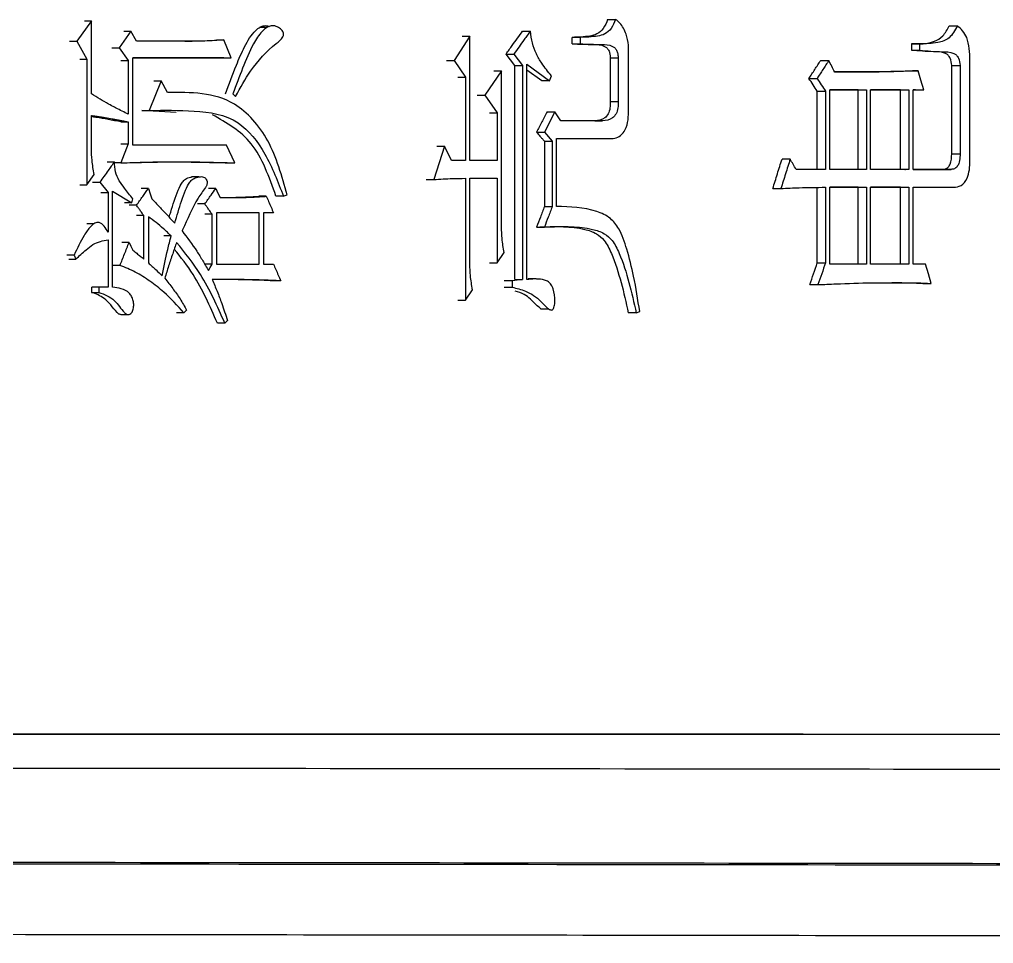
# Model space of a CAD drawing. Header units: millimetres. Extents: x 2251 to 4395, y 932 to 2449.
# Drawn here: x 3148.6 to 3156.83, y 1148.43 to 1156.24 of the extents above; entities that cross this region are included whole.
import ezdxf

# ---------------------------------------------------------------- set-up
doc = ezdxf.new("R2010")
doc.units = ezdxf.units.MM

msp = doc.modelspace()

# ---------------------------------------------------------------- linework, layer by layer
at = {"color": 7, "linetype": 'Continuous', "lineweight": 25}
for p, q in [((3149.2124, 1156.2263), (3149.0882, 1156.0532)), ((3149.1518, 1156.2263), (3149.2124, 1156.2263)), ((3149.2124, 1155.6097), (3149.2124, 1156.2263)), ((3150.6941, 1156.1696), (3150.631, 1156.1696)), ((3153.5699, 1156.2371), (3153.6367, 1156.2371)), ((3156.4541, 1156.1831), (3156.5246, 1156.1831)), ((3149.5454, 1156.1398), (3149.4449, 1155.9991)), ((3149.4844, 1156.1398), (3149.5454, 1156.1398)), ((3149.5918, 1156.0532), (3149.5454, 1156.1398)), ((3152.4074, 1156.0965), (3152.2736, 1155.891)), ((3152.3423, 1156.0965), (3152.4074, 1156.0965)), ((3152.4074, 1155.0472), (3152.4074, 1156.0965)), ((3152.8523, 1156.1398), (3152.9181, 1156.1398)), ((3153.337, 1156.0857), (3153.2707, 1156.0857)), ((3153.2707, 1156.0316), (3153.2707, 1156.0857)), ((3153.337, 1156.0857), (3153.337, 1156.0316)), ((3149.0277, 1156.0532), (3149.0882, 1156.0532)), ((3149.0882, 1156.0532), (3149.1736, 1155.9018)), ((3149.384, 1155.9991), (3149.4449, 1155.9991)), ((3149.4449, 1155.9991), (3149.5222, 1155.891)), ((3150.0614, 1156.0532), (3149.5918, 1156.0532)), ((3149.9996, 1156.0532), (3150.0614, 1156.0532)), ((3150.2674, 1156.064), (3150.3296, 1156.064)), ((3150.3907, 1155.9126), (3150.3296, 1156.064)), ((3153.2707, 1156.0316), (3153.337, 1156.0316)), ((3153.746, 1155.4799), (3153.746, 1156.0208)), ((3156.2042, 1156.0316), (3156.1341, 1156.0316)), ((3156.1341, 1156.0316), (3156.1341, 1155.9775)), ((3156.2042, 1156.0316), (3156.2042, 1155.9775)), ((3149.5609, 1155.9126), (3150.3907, 1155.9126)), ((3149.5609, 1155.177), (3149.5609, 1155.9126)), ((3150.3282, 1155.9126), (3149.5609, 1155.9126)), ((3150.3285, 1155.9126), (3150.3907, 1155.9126)), ((3152.7122, 1155.9451), (3152.7779, 1155.9451)), ((3152.786, 1155.8477), (3152.7122, 1155.9451)), ((3152.7779, 1155.9451), (3152.8517, 1155.8477)), ((3153.5918, 1155.9126), (3153.6586, 1155.9126)), ((3153.5918, 1155.9126), (3153.5918, 1155.5448)), ((3153.6586, 1155.9126), (3153.6586, 1155.5448)), ((3156.1341, 1155.9775), (3156.2042, 1155.9775)), ((3149.1131, 1155.9018), (3149.1736, 1155.9018)), ((3149.1736, 1155.9018), (3149.1736, 1154.8417)), ((3149.4612, 1155.891), (3149.5222, 1155.891)), ((3149.5222, 1155.891), (3149.5222, 1155.4366)), ((3152.2087, 1155.891), (3152.2736, 1155.891)), ((3152.2736, 1155.891), (3152.3703, 1155.7504)), ((3152.786, 1155.8477), (3152.8517, 1155.8477)), ((3152.786, 1154.0412), (3152.786, 1155.8477)), ((3152.8517, 1155.8477), (3152.8517, 1154.0412)), ((3152.8886, 1155.8585), (3153.0801, 1155.7179)), ((3152.8886, 1154.0412), (3152.8886, 1155.8585)), ((3155.3685, 1155.891), (3155.4376, 1155.891)), ((3156.4749, 1155.848), (3156.5454, 1155.848)), ((3156.4749, 1155.1013), (3156.4749, 1155.848)), ((3156.5454, 1155.848), (3156.5454, 1155.1013)), ((3156.6287, 1155.0473), (3156.6287, 1155.891)), ((3152.3052, 1155.7504), (3152.3703, 1155.7504)), ((3152.3703, 1155.7504), (3152.3703, 1155.0472)), ((3152.6743, 1155.8044), (3152.5336, 1155.5989)), ((3152.6089, 1155.8044), (3152.6743, 1155.8044)), ((3152.6743, 1154.4847), (3152.6743, 1155.8044)), ((3153.0141, 1155.7179), (3152.8886, 1155.8102)), ((3153.0801, 1155.7179), (3153.0948, 1155.7612)), ((3156.1202, 1155.8045), (3156.1902, 1155.8045)), ((3149.8, 1155.7179), (3149.6998, 1155.4691)), ((3149.7386, 1155.7179), (3149.8, 1155.7179)), ((3149.8539, 1155.6205), (3149.8, 1155.7179)), ((3153.0801, 1155.7179), (3153.0141, 1155.7179)), ((3155.2694, 1155.7396), (3155.3384, 1155.7396)), ((3152.4683, 1155.5989), (3152.5336, 1155.5989)), ((3152.5336, 1155.5989), (3152.6373, 1155.4475)), ((3155.3402, 1155.6314), (3155.4093, 1155.6314)), ((3155.3402, 1154.9715), (3155.3402, 1155.6314)), ((3155.4093, 1155.6314), (3155.4093, 1154.9715)), ((3155.4447, 1154.9715), (3155.4447, 1155.6422)), ((3155.4447, 1155.6422), (3155.7553, 1155.6422)), ((3155.6858, 1155.6422), (3155.4447, 1155.6422)), ((3155.6858, 1155.6422), (3155.7553, 1155.6422)), ((3155.6858, 1154.9715), (3155.6858, 1155.6422)), ((3155.7553, 1155.6422), (3155.7553, 1154.9715)), ((3155.7905, 1154.9715), (3155.7905, 1155.6422)), ((3155.7905, 1155.6422), (3156.1133, 1155.6422)), ((3156.0433, 1155.6422), (3155.7905, 1155.6422)), ((3156.0433, 1155.6422), (3156.1133, 1155.6422)), ((3156.0433, 1154.9715), (3156.0433, 1155.6422)), ((3156.1133, 1155.6422), (3156.1133, 1154.9715)), ((3156.1483, 1155.6422), (3156.2391, 1155.6422)), ((3156.1483, 1154.9715), (3156.1483, 1155.6422)), ((3156.169, 1155.6422), (3156.1483, 1155.6422)), ((3156.169, 1155.6422), (3156.2391, 1155.6422)), ((3153.5918, 1155.5448), (3153.6586, 1155.5448)), ((3149.2124, 1155.1445), (3149.2124, 1155.4258)), ((3149.9274, 1155.4511), (3149.6382, 1155.4691)), ((3149.6385, 1155.4691), (3149.6998, 1155.4691)), ((3152.5719, 1155.4475), (3152.6373, 1155.4475)), ((3152.6373, 1155.4475), (3152.6373, 1155.0472)), ((3153.1242, 1155.4583), (3153.036, 1155.2852)), ((3153.0581, 1155.4583), (3153.1242, 1155.4583)), ((3153.1756, 1155.3826), (3153.1242, 1155.4583)), ((3149.4612, 1155.3717), (3149.5222, 1155.3717)), ((3149.5222, 1155.3717), (3149.5222, 1155.1878)), ((3153.5272, 1155.3826), (3153.1756, 1155.3826)), ((3153.4606, 1155.3826), (3153.5272, 1155.3826)), ((3152.97, 1155.2852), (3153.036, 1155.2852)), ((3153.036, 1155.2852), (3153.1022, 1155.2095)), ((3149.5222, 1155.1878), (3149.4604, 1155.0256)), ((3149.4612, 1155.1878), (3149.5222, 1155.1878)), ((3150.3525, 1155.177), (3149.5609, 1155.177)), ((3150.4213, 1155.0256), (3150.3525, 1155.177)), ((3153.0361, 1155.2095), (3153.1022, 1155.2095)), ((3153.0361, 1155.2095), (3153.0361, 1154.6578)), ((3153.1022, 1155.2095), (3153.1022, 1154.6578)), ((3153.1389, 1155.2311), (3153.5783, 1155.2311)), ((3153.1389, 1154.6578), (3153.1389, 1155.2311)), ((3153.1389, 1155.2311), (3153.5117, 1155.2311)), ((3153.5117, 1155.2311), (3153.5783, 1155.2311)), ((3152.1916, 1155.1662), (3152.1021, 1154.885)), ((3152.1269, 1155.1662), (3152.1916, 1155.1662)), ((3152.2512, 1155.0472), (3152.1916, 1155.1662)), ((3156.4749, 1155.1013), (3156.5454, 1155.1013)), ((3149.3454, 1155.0364), (3149.4062, 1155.0364)), ((3149.4604, 1155.0256), (3149.3994, 1155.0256)), ((3150.3587, 1155.0256), (3150.2899, 1155.028)), ((3150.359, 1155.0256), (3150.4213, 1155.0256)), ((3152.3703, 1155.0472), (3152.2512, 1155.0472)), ((3152.6373, 1155.0472), (3152.4074, 1155.0472)), ((3155.111, 1155.0581), (3155.0424, 1155.0581)), ((3149.1736, 1154.8417), (3149.2357, 1154.9282)), ((3155.4093, 1154.9715), (3155.1608, 1154.9715)), ((3155.7553, 1154.9715), (3155.4447, 1154.9715)), ((3156.1133, 1154.9715), (3155.7905, 1154.9715)), ((3156.0783, 1154.9715), (3156.0834, 1154.9715)), ((3156.469, 1154.9715), (3156.1483, 1154.9715)), ((3156.1483, 1154.9715), (3156.3986, 1154.9715)), ((3156.3986, 1154.9715), (3156.469, 1154.9715)), ((3149.1131, 1154.8417), (3149.1736, 1154.8417)), ((3149.2216, 1154.8633), (3149.2823, 1154.8633)), ((3149.2823, 1154.8633), (3149.352, 1154.7768)), ((3150.1179, 1154.9075), (3150.0557, 1154.9075)), ((3152.0375, 1154.885), (3152.1021, 1154.885)), ((3152.3703, 1154.8958), (3152.3703, 1153.8681)), ((3152.4074, 1154.8958), (3152.6373, 1154.8958)), ((3152.4074, 1154.171), (3152.4074, 1154.8958)), ((3152.5719, 1154.8958), (3152.6373, 1154.8958)), ((3152.6373, 1154.8958), (3152.6373, 1154.1818)), ((3149.2912, 1154.7768), (3149.352, 1154.7768)), ((3149.352, 1154.7768), (3149.352, 1154.4414)), ((3149.3907, 1154.7876), (3149.5531, 1154.6902)), ((3149.6921, 1154.8092), (3149.6308, 1154.8092)), ((3150.2607, 1154.8092), (3150.1987, 1154.8092)), ((3154.9641, 1154.8093), (3155.0326, 1154.8093)), ((3155.3402, 1154.1819), (3155.3402, 1154.8201)), ((3155.4093, 1154.8201), (3155.4093, 1154.1819)), ((3155.4447, 1154.171), (3155.4447, 1154.8201)), ((3155.4447, 1154.8201), (3155.7553, 1154.8201)), ((3155.6858, 1154.8201), (3155.4447, 1154.8201)), ((3155.6858, 1154.8201), (3155.7553, 1154.8201)), ((3155.6858, 1154.171), (3155.6858, 1154.8201)), ((3155.7553, 1154.8201), (3155.7553, 1154.171)), ((3155.7905, 1154.171), (3155.7905, 1154.8201)), ((3155.7905, 1154.8201), (3156.1133, 1154.8201)), ((3156.0433, 1154.8201), (3155.7905, 1154.8201)), ((3156.0433, 1154.8201), (3156.1133, 1154.8201)), ((3156.0433, 1154.1711), (3156.0433, 1154.8201)), ((3156.1133, 1154.8201), (3156.1133, 1154.1711)), ((3156.1483, 1154.8201), (3156.4898, 1154.8201)), ((3156.1483, 1154.1711), (3156.1483, 1154.8201)), ((3149.5531, 1154.6902), (3149.4921, 1154.6902)), ((3149.5531, 1154.6902), (3149.5609, 1154.7227)), ((3150.1688, 1154.6794), (3150.1069, 1154.6794)), ((3150.6882, 1154.7443), (3150.6255, 1154.7443)), ((3149.5918, 1154.6686), (3149.5306, 1154.6686)), ((3150.6273, 1154.6037), (3150.2684, 1154.6037)), ((3150.2684, 1154.6037), (3150.2684, 1154.171)), ((3150.5644, 1154.6037), (3150.2684, 1154.6037)), ((3150.6273, 1154.6037), (3150.5647, 1154.6037)), ((3150.6273, 1154.171), (3150.6273, 1154.6037)), ((3150.749, 1154.6037), (3150.6653, 1154.6037)), ((3150.6653, 1154.6037), (3150.6653, 1154.171)), ((3150.749, 1154.6037), (3150.6863, 1154.6037)), ((3153.0361, 1154.6578), (3153.1022, 1154.6578)), ((3153.1732, 1154.6584), (3153.1389, 1154.6584)), ((3149.2335, 1154.5127), (3149.1725, 1154.5127)), ((3149.6535, 1154.5821), (3149.5923, 1154.5821)), ((3149.6535, 1154.2143), (3149.6535, 1154.5821)), ((3149.6921, 1154.5712), (3149.6921, 1154.1818)), ((3150.2301, 1154.5929), (3150.1681, 1154.5929)), ((3150.2301, 1154.171), (3150.2301, 1154.5929)), ((3152.97, 1154.4847), (3153.0359, 1154.4847)), ((3149.352, 1154.3765), (3149.352, 1153.9763)), ((3149.53, 1154.3549), (3149.4689, 1154.3549)), ((3149.8847, 1154.409), (3149.8231, 1154.409)), ((3152.6373, 1154.1818), (3152.6965, 1154.2684)), ((3149.0649, 1154.2467), (3149.0045, 1154.2467)), ((3149.02, 1154.2143), (3149.0804, 1154.2143)), ((3149.0649, 1154.2467), (3149.0804, 1154.2143)), ((3150.2301, 1154.171), (3150.1681, 1154.171)), ((3150.2684, 1154.171), (3150.6273, 1154.171)), ((3150.6653, 1154.171), (3150.749, 1154.171)), ((3155.3402, 1154.1819), (3155.4093, 1154.1819)), ((3155.7553, 1154.171), (3155.4447, 1154.171)), ((3156.1133, 1154.1711), (3155.7905, 1154.171)), ((3156.2531, 1154.1711), (3156.1483, 1154.1711)), ((3150.8099, 1154.0304), (3150.7471, 1154.0304)), ((3152.7631, 1154.0304), (3152.6975, 1154.0304)), ((3152.8517, 1154.0412), (3152.7631, 1154.0304)), ((3152.7631, 1154.0304), (3152.7631, 1153.9763)), ((3152.786, 1154.0412), (3152.8517, 1154.0412)), ((3152.9665, 1154.0458), (3152.9003, 1154.0458)), ((3149.2134, 1153.9763), (3149.2134, 1153.933)), ((3149.2745, 1153.9763), (3149.2138, 1153.9763)), ((3149.2745, 1153.9763), (3149.2745, 1153.933)), ((3149.352, 1153.9763), (3149.2745, 1153.9763)), ((3152.3703, 1153.8681), (3152.4297, 1153.9547)), ((3152.6975, 1153.9763), (3152.7631, 1153.9763)), ((3155.2765, 1153.998), (3155.3455, 1153.998)), ((3156.2317, 1154.0088), (3156.3019, 1154.0088)), ((3149.2134, 1153.933), (3149.2745, 1153.933)), ((3149.9923, 1153.7599), (3150.0153, 1153.7816)), ((3153.0027, 1153.7945), (3153.0692, 1153.7945)), ((3153.8114, 1153.76), (3153.8405, 1153.7708)), ((3149.4591, 1153.7453), (3149.5205, 1153.7453)), ((3150.3372, 1153.6734), (3150.3602, 1153.695)), ((3150.3372, 1153.6734), (3150.2747, 1153.6734))]:
    msp.add_line(p, q, dxfattribs=at)
at = {"color": 7, "linetype": 'Continuous', "lineweight": 25, "flags": 128}
for points in [[(3156.2391, 1155.6422), (3156.2147, 1155.7233), (3156.1902, 1155.8045)], [(3150.4061, 1155.6097), (3150.4175, 1155.5989), (3150.429, 1155.588)], [(3149.3907, 1153.9763), (3149.3907, 1154.3819), (3149.3907, 1154.7876)], [(3149.6921, 1154.8092), (3149.7075, 1154.766), (3149.7229, 1154.7227)], [(3150.2607, 1154.8092), (3150.2798, 1154.7714), (3150.299, 1154.7335)], [(3150.8327, 1154.7443), (3150.807, 1154.7443), (3150.7883, 1154.7443), (3150.7698, 1154.7443)], [(3149.53, 1154.3549), (3149.5454, 1154.3224), (3149.5609, 1154.29)], [(3149.4526, 1154.1602), (3149.4372, 1154.1602), (3149.4217, 1154.1602), (3149.3917, 1154.1602)], [(3150.1994, 1154.1169), (3150.2148, 1154.144), (3150.2301, 1154.171)], [(3152.5719, 1154.1818), (3152.5883, 1154.1818), (3152.6046, 1154.1818), (3152.6373, 1154.1818)], [(3156.3019, 1154.0088), (3156.2775, 1154.0899), (3156.2531, 1154.1711)], [(3152.3052, 1153.8681), (3152.3214, 1153.8681), (3152.3377, 1153.8681), (3152.3703, 1153.8681)], [(3149.9923, 1153.7599), (3149.9697, 1153.7599), (3149.95, 1153.7599), (3149.9306, 1153.7599)], [(3153.8114, 1153.76), (3153.7838, 1153.76), (3153.7642, 1153.76), (3153.7445, 1153.76)]]:
    msp.add_lwpolyline(points, dxfattribs=at)
at = {"color": 7, "linetype": 'Continuous', "lineweight": 25}
for points, knots in [([(3150.3436, 1155.6097), (3150.3735, 1155.6903), (3150.4237, 1155.8253), (3150.5022, 1156.0093), (3150.5699, 1156.1228), (3150.6336, 1156.1744), (3150.6713, 1156.1863), (3150.6981, 1156.1853), (3150.7102, 1156.1777), (3150.7115, 1156.1768)], [0, 0, 0, 0, 0.340614, 0.570086, 0.802719, 0.875052, 0.933763, 0.992662, 1, 1, 1, 1]), ([(3150.429, 1155.588), (3150.4694, 1155.6613), (3150.5644, 1155.8338), (3150.7078, 1155.9892), (3150.8164, 1156.0683), (3150.8324, 1156.101), (3150.8345, 1156.1125), (3150.8332, 1156.1239), (3150.827, 1156.1381), (3150.8103, 1156.1582), (3150.7807, 1156.1775), (3150.741, 1156.1884), (3150.695, 1156.1747), (3150.6371, 1156.1252), (3150.5614, 1156.008), (3150.4866, 1155.8253), (3150.433, 1155.6817), (3150.4061, 1155.6097)], [0, 0, 0, 0, 0.163724, 0.385241, 0.440262, 0.448909, 0.455116, 0.461357, 0.469621, 0.484499, 0.514444, 0.547094, 0.577932, 0.622921, 0.7083, 0.85364, 1, 1, 1, 1]), ([(3153.5699, 1156.2371), (3153.5593, 1156.2105), (3153.5384, 1156.1583), (3153.4814, 1156.1097), (3153.3903, 1156.09), (3153.32, 1156.0875), (3153.2707, 1156.0857)], [0, 0, 0, 0, 0.195785, 0.383105, 0.567257, 1, 1, 1, 1]), ([(3153.6367, 1156.2371), (3153.626, 1156.2105), (3153.6051, 1156.1582), (3153.548, 1156.1097), (3153.4568, 1156.09), (3153.3864, 1156.0875), (3153.337, 1156.0857)], [0, 0, 0, 0, 0.195659, 0.382955, 0.567145, 1, 1, 1, 1]), ([(3153.746, 1156.0208), (3153.7406, 1156.0518), (3153.7317, 1156.1026), (3153.705, 1156.1651), (3153.6749, 1156.2093), (3153.6493, 1156.2279), (3153.6367, 1156.2371)], [0, 0, 0, 0, 0.349141, 0.571236, 0.788179, 1, 1, 1, 1]), ([(3156.1341, 1156.0316), (3156.2001, 1156.0295), (3156.2924, 1156.0265), (3156.4047, 1156.0932), (3156.4374, 1156.1527), (3156.4541, 1156.1831)], [0, 0, 0, 0, 0.552607, 0.772172, 1, 1, 1, 1]), ([(3156.5246, 1156.1831), (3156.5025, 1156.145), (3156.4593, 1156.0701), (3156.3388, 1156.0331), (3156.2552, 1156.0322), (3156.2042, 1156.0316)], [0, 0, 0, 0, 0.287877, 0.565058, 1, 1, 1, 1]), ([(3156.6287, 1155.891), (3156.6263, 1155.9591), (3156.6231, 1156.0532), (3156.5692, 1156.1443), (3156.5393, 1156.1703), (3156.5246, 1156.1831)], [0, 0, 0, 0, 0.57016, 0.787713, 1, 1, 1, 1]), ([(3152.7122, 1155.9451), (3152.7298, 1155.9694), (3152.7619, 1156.0141), (3152.8086, 1156.079), (3152.8377, 1156.1195), (3152.8523, 1156.1398)], [0, 0, 0, 0, 0.375264, 0.687632, 1, 1, 1, 1]), ([(3152.9181, 1156.1398), (3152.9006, 1156.1154), (3152.8685, 1156.0708), (3152.8217, 1156.0059), (3152.7925, 1155.9653), (3152.7779, 1155.9451)], [0, 0, 0, 0, 0.375031, 0.687515, 1, 1, 1, 1]), ([(3153.0948, 1155.7612), (3153.0667, 1155.7957), (3153.0202, 1155.8528), (3152.9664, 1155.9469), (3152.9299, 1156.0378), (3152.9221, 1156.1056), (3152.9181, 1156.1398)], [0, 0, 0, 0, 0.333231, 0.552095, 0.774458, 1, 1, 1, 1]), ([(3150.3296, 1156.064), (3150.303, 1156.0622), (3150.25, 1156.0585), (3150.1606, 1156.0545), (3150.0977, 1156.0537), (3150.0614, 1156.0532)], [0, 0, 0, 0, 0.29749, 0.594994, 1, 1, 1, 1]), ([(3153.2707, 1156.0316), (3153.3305, 1156.0294), (3153.4213, 1156.026), (3153.5238, 1156.0258), (3153.5664, 1155.996), (3153.5825, 1155.9719), (3153.5907, 1155.9424), (3153.5914, 1155.9226), (3153.5918, 1155.9126)], [0, 0, 0, 0, 0.491899, 0.747199, 0.81233, 0.879619, 0.939283, 1, 1, 1, 1]), ([(3153.337, 1156.0316), (3153.3969, 1156.0294), (3153.4879, 1156.026), (3153.5904, 1156.0258), (3153.6332, 1155.996), (3153.6493, 1155.9719), (3153.6574, 1155.9424), (3153.6582, 1155.9226), (3153.6586, 1155.9126)], [0, 0, 0, 0, 0.492006, 0.747357, 0.812482, 0.879737, 0.939347, 1, 1, 1, 1]), ([(3156.4749, 1155.848), (3156.4721, 1155.8697), (3156.4678, 1155.9035), (3156.4445, 1155.9371), (3156.3986, 1155.9657), (3156.2921, 1155.9627), (3156.1968, 1155.9716), (3156.1341, 1155.9775)], [0, 0, 0, 0, 0.119281, 0.186046, 0.251055, 0.506993, 1, 1, 1, 1]), ([(3156.2042, 1155.9775), (3156.267, 1155.9716), (3156.3623, 1155.9627), (3156.469, 1155.9657), (3156.5149, 1155.9371), (3156.5383, 1155.9035), (3156.5426, 1155.8697), (3156.5454, 1155.848)], [0, 0, 0, 0, 0.493108, 0.749094, 0.814101, 0.880835, 1, 1, 1, 1]), ([(3155.2694, 1155.7396), (3155.286, 1155.7648), (3155.319, 1155.8153), (3155.352, 1155.8658), (3155.3685, 1155.891)], [0, 0, 0, 0, 0.4999992, 1, 1, 1, 1]), ([(3155.4376, 1155.891), (3155.4211, 1155.8658), (3155.388, 1155.8153), (3155.3549, 1155.7648), (3155.3384, 1155.7396)], [0, 0, 0, 0, 0.499999, 1, 1, 1, 1]), ([(3155.4871, 1155.7936), (3155.4789, 1155.8099), (3155.4624, 1155.8423), (3155.4459, 1155.8748), (3155.4376, 1155.891)], [0, 0, 0, 0, 0.5, 1, 1, 1, 1]), ([(3155.487, 1155.7939), (3155.546, 1155.794), (3155.6459, 1155.7942), (3155.7659, 1155.7951), (3155.8372, 1155.7957), (3155.8729, 1155.7964), (3155.8983, 1155.7969), (3155.9543, 1155.7979), (3156.03, 1155.7999), (3156.0953, 1155.8032), (3156.1202, 1155.8045)], [0, 0, 0, 0, 0.277882, 0.471087, 0.56769, 0.615991, 0.640142, 0.688443, 0.881653, 1, 1, 1, 1]), ([(3156.1902, 1155.8045), (3156.1497, 1155.8025), (3156.104, 1155.8003), (3156.038, 1155.7982), (3155.9719, 1155.797), (3155.8905, 1155.7954), (3155.8089, 1155.795), (3155.7578, 1155.7945), (3155.7221, 1155.7944), (3155.7016, 1155.7943), (3155.6888, 1155.7942), (3155.6786, 1155.7942), (3155.6684, 1155.7941), (3155.6582, 1155.7941), (3155.6454, 1155.794), (3155.6351, 1155.794), (3155.6223, 1155.794), (3155.6121, 1155.7939), (3155.5993, 1155.7939), (3155.5891, 1155.7939), (3155.5788, 1155.7938), (3155.5686, 1155.7938), (3155.5583, 1155.7938), (3155.5455, 1155.7938), (3155.5365, 1155.7937), (3155.5276, 1155.7937), (3155.5224, 1155.7937), (3155.516, 1155.7937), (3155.5109, 1155.7937), (3155.5058, 1155.7937), (3155.5007, 1155.7937), (3155.4945, 1155.7937), (3155.4896, 1155.7936), (3155.4871, 1155.7936)], [0, 0, 0, 0, 0.174064, 0.195822, 0.282854, 0.456917, 0.543949, 0.63098, 0.674496, 0.696254, 0.718011, 0.72889, 0.739769, 0.761527, 0.772406, 0.794164, 0.805043, 0.826801, 0.83768, 0.859437, 0.870316, 0.881195, 0.902953, 0.913832, 0.93559, 0.941029, 0.951908, 0.957348, 0.968227, 0.973666, 0.979105, 0.989553, 1, 1, 1, 1]), ([(3155.3402, 1155.6314), (3155.3284, 1155.6494), (3155.3049, 1155.6855), (3155.2812, 1155.7215), (3155.2694, 1155.7396)], [0, 0, 0, 0, 0.5, 1, 1, 1, 1]), ([(3155.3384, 1155.7396), (3155.3502, 1155.7215), (3155.3738, 1155.6855), (3155.3975, 1155.6494), (3155.4093, 1155.6314)], [0, 0, 0, 0, 0.499999, 1, 1, 1, 1]), ([(3149.5222, 1155.4366), (3149.4882, 1155.4539), (3149.4499, 1155.4733), (3149.3947, 1155.502), (3149.3244, 1155.539), (3149.2602, 1155.5796), (3149.2124, 1155.6097)], [0, 0, 0, 0, 0.325176, 0.365823, 0.528414, 1, 1, 1, 1]), ([(3150.863, 1154.7551), (3150.8193, 1154.9145), (3150.7342, 1155.225), (3150.3777, 1155.6249), (3150.0512, 1155.6222), (3149.8539, 1155.6205)], [0, 0, 0, 0, 0.294377, 0.573566, 1, 1, 1, 1]), ([(3153.5918, 1155.5448), (3153.5919, 1155.5265), (3153.5922, 1155.4901), (3153.5771, 1155.4388), (3153.5338, 1155.3885), (3153.4906, 1155.385), (3153.4606, 1155.3826)], [0, 0, 0, 0, 0.198278, 0.392536, 0.578687, 1, 1, 1, 1]), ([(3153.6586, 1155.5448), (3153.6587, 1155.5265), (3153.6589, 1155.4901), (3153.6438, 1155.4388), (3153.6004, 1155.3884), (3153.5572, 1155.385), (3153.5272, 1155.3826)], [0, 0, 0, 0, 0.19814, 0.3923, 0.578456, 1, 1, 1, 1]), ([(3149.2124, 1155.4258), (3149.2147, 1155.4255), (3149.2193, 1155.4248), (3149.225, 1155.424), (3149.2307, 1155.4232), (3149.2352, 1155.4225), (3149.2398, 1155.4219), (3149.2443, 1155.4212), (3149.2489, 1155.4205), (3149.2546, 1155.4197), (3149.2591, 1155.419), (3149.2648, 1155.4182), (3149.2705, 1155.4174), (3149.2773, 1155.4163), (3149.2842, 1155.4153), (3149.291, 1155.4143), (3149.2978, 1155.4132), (3149.3114, 1155.4111), (3149.341, 1155.4063), (3149.3705, 1155.4012), (3149.3931, 1155.397), (3149.4021, 1155.3953), (3149.4112, 1155.3936), (3149.4225, 1155.3915), (3149.4315, 1155.3897), (3149.4406, 1155.388), (3149.4474, 1155.3867), (3149.453, 1155.3855), (3149.4587, 1155.3844), (3149.4632, 1155.3835), (3149.4677, 1155.3826), (3149.4722, 1155.3817), (3149.4767, 1155.3809), (3149.4824, 1155.3797), (3149.4869, 1155.3788), (3149.4925, 1155.3777), (3149.497, 1155.3768), (3149.5016, 1155.3759), (3149.5061, 1155.375), (3149.5106, 1155.3741), (3149.5163, 1155.3729), (3149.5198, 1155.3722), (3149.5222, 1155.3717)], [0, 0, 0, 0, 0.021952, 0.043903, 0.054879, 0.07683, 0.087806, 0.098782, 0.120733, 0.131709, 0.15366, 0.164636, 0.186587, 0.208539, 0.23049, 0.252442, 0.274393, 0.296345, 0.384151, 0.559767, 0.581718, 0.603669, 0.647572, 0.669524, 0.713427, 0.735378, 0.75733, 0.779281, 0.790257, 0.812208, 0.823184, 0.83416, 0.856111, 0.867087, 0.889038, 0.900014, 0.921965, 0.932941, 0.943917, 0.965868, 0.976844, 1, 1, 1, 1]), ([(3149.4608, 1155.3717), (3149.4247, 1155.379), (3149.3554, 1155.3931), (3149.2725, 1155.4075), (3149.2257, 1155.4145), (3149.2124, 1155.4165)], [0, 0, 0, 0, 0.437629, 0.840944, 1, 1, 1, 1]), ([(3149.6998, 1155.4691), (3149.8257, 1155.4707), (3150.0772, 1155.4738), (3150.4452, 1155.4219), (3150.6951, 1155.1066), (3150.7862, 1154.8667), (3150.8327, 1154.7443)], [0, 0, 0, 0, 0.273656, 0.546764, 0.768873, 1, 1, 1, 1]), ([(3150.7696, 1154.7443), (3150.7121, 1154.9076), (3150.6005, 1155.2244), (3150.3528, 1155.3643), (3150.2327, 1155.432)], [0, 0, 0, 0, 0.515406, 1, 1, 1, 1]), ([(3153.0581, 1155.4583), (3153.0435, 1155.4294), (3153.0141, 1155.3717), (3152.9847, 1155.3141), (3152.97, 1155.2852)], [0, 0, 0, 0, 0.5, 1, 1, 1, 1]), ([(3153.5783, 1155.2311), (3153.5956, 1155.2311), (3153.6304, 1155.2311), (3153.6818, 1155.2531), (3153.725, 1155.3078), (3153.7457, 1155.39), (3153.7459, 1155.4498), (3153.746, 1155.4799)], [0, 0, 0, 0, 0.177785, 0.356958, 0.541697, 0.768829, 1, 1, 1, 1]), ([(3152.97, 1155.2852), (3152.9796, 1155.2742), (3152.9954, 1155.2561), (3153.0174, 1155.2309), (3153.0299, 1155.2166), (3153.0361, 1155.2095)], [0, 0, 0, 0, 0.434981, 0.71749, 1, 1, 1, 1]), ([(3149.2357, 1154.9282), (3149.228, 1154.968), (3149.2142, 1155.0391), (3149.213, 1155.1123), (3149.2124, 1155.1445)], [0, 0, 0, 0, 0.558835, 1, 1, 1, 1]), ([(3156.3986, 1154.9715), (3156.4067, 1154.9721), (3156.423, 1154.9731), (3156.4461, 1154.9878), (3156.4717, 1155.0285), (3156.4736, 1155.0711), (3156.4749, 1155.1013)], [0, 0, 0, 0, 0.177833, 0.357864, 0.544114, 1, 1, 1, 1]), ([(3156.5454, 1155.1013), (3156.5448, 1155.0826), (3156.5436, 1155.0456), (3156.527, 1154.9976), (3156.4979, 1154.9737), (3156.4786, 1154.9723), (3156.469, 1154.9715)], [0, 0, 0, 0, 0.293264, 0.577264, 0.790624, 1, 1, 1, 1]), ([(3149.4062, 1155.0364), (3149.3883, 1155.0114), (3149.3588, 1154.9701), (3149.3174, 1154.9124), (3149.294, 1154.8797), (3149.2823, 1154.8633)], [0, 0, 0, 0, 0.432628, 0.716314, 1, 1, 1, 1]), ([(3149.5609, 1154.7227), (3149.5369, 1154.7526), (3149.4974, 1154.802), (3149.4445, 1154.8739), (3149.4105, 1154.9497), (3149.4077, 1155.0072), (3149.4062, 1155.0364)], [0, 0, 0, 0, 0.3343851, 0.5522025, 0.7732716, 1, 1, 1, 1]), ([(3149.4604, 1155.0256), (3149.5327, 1155.0282), (3149.6774, 1155.0333), (3149.8397, 1155.0362), (3149.9319, 1155.036), (3149.9544, 1155.0359), (3149.9612, 1155.0359), (3149.9679, 1155.0359), (3149.9747, 1155.0358), (3149.9814, 1155.0358), (3149.9904, 1155.0357), (3149.9994, 1155.0356), (3150.0084, 1155.0355), (3150.0151, 1155.0355), (3150.0219, 1155.0354), (3150.0286, 1155.0353), (3150.0353, 1155.0352), (3150.0421, 1155.0351), (3150.0511, 1155.035), (3150.0601, 1155.0349), (3150.069, 1155.0347), (3150.0758, 1155.0346), (3150.0825, 1155.0345), (3150.0892, 1155.0344), (3150.096, 1155.0343), (3150.1027, 1155.0341), (3150.1094, 1155.034), (3150.1162, 1155.0339), (3150.1252, 1155.0337), (3150.1341, 1155.0335), (3150.1431, 1155.0333), (3150.1498, 1155.0332), (3150.1566, 1155.033), (3150.1633, 1155.0329), (3150.17, 1155.0327), (3150.1767, 1155.0325), (3150.1857, 1155.0323), (3150.1947, 1155.0321), (3150.2036, 1155.0319), (3150.2104, 1155.0317), (3150.2171, 1155.0315), (3150.2238, 1155.0314), (3150.2305, 1155.0312), (3150.2373, 1155.031), (3150.244, 1155.0308), (3150.2507, 1155.0307), (3150.2597, 1155.0304), (3150.2686, 1155.0302), (3150.2776, 1155.0299), (3150.2843, 1155.0297), (3150.291, 1155.0295), (3150.2977, 1155.0293), (3150.3044, 1155.0291), (3150.3111, 1155.0289), (3150.3201, 1155.0287), (3150.329, 1155.0284), (3150.338, 1155.0281), (3150.3447, 1155.0279), (3150.3514, 1155.0277), (3150.3581, 1155.0275), (3150.3648, 1155.0273), (3150.3715, 1155.0271), (3150.3783, 1155.0269), (3150.3872, 1155.0266), (3150.3961, 1155.0264), (3150.4051, 1155.0261), (3150.4127, 1155.0258), (3150.4181, 1155.0257), (3150.4213, 1155.0256)], [0, 0, 0, 0, 0.22469, 0.449389, 0.505561, 0.512583, 0.519604, 0.526626, 0.533647, 0.540669, 0.547691, 0.561734, 0.568755, 0.575777, 0.582798, 0.58982, 0.596841, 0.603863, 0.610884, 0.624927, 0.631949, 0.638971, 0.645992, 0.653014, 0.660035, 0.667057, 0.674078, 0.6811, 0.688121, 0.702164, 0.709186, 0.716207, 0.723229, 0.730251, 0.737272, 0.744294, 0.751315, 0.765358, 0.77238, 0.779401, 0.786423, 0.793444, 0.800466, 0.807487, 0.814509, 0.821531, 0.828552, 0.842595, 0.849617, 0.856638, 0.86366, 0.870681, 0.877703, 0.884724, 0.891746, 0.905789, 0.912811, 0.919832, 0.926854, 0.933875, 0.940897, 0.947918, 0.95494, 0.961961, 0.976004, 0.983026, 0.990048, 1, 1, 1, 1]), ([(3149.5367, 1155.0283), (3149.5454, 1155.0285), (3149.6236, 1155.031), (3149.8766, 1155.0358), (3150.0961, 1155.033), (3150.2198, 1155.0302), (3150.2654, 1155.0289), (3150.2838, 1155.0284), (3150.2895, 1155.0282), (3150.2898, 1155.0282), (3150.29, 1155.0282)], [0, 0, 0, 0, 0.05514, 0.498585, 0.766188, 0.892547, 0.95596, 0.964089, 0.972518, 1, 1, 1, 1]), ([(3154.9641, 1154.8093), (3154.9771, 1154.8507), (3155.0032, 1154.9337), (3155.0293, 1155.0166), (3155.0424, 1155.0581)], [0, 0, 0, 0, 0.5, 1, 1, 1, 1]), ([(3155.111, 1155.0581), (3155.098, 1155.0166), (3155.0718, 1154.9337), (3155.0457, 1154.8507), (3155.0326, 1154.8093)], [0, 0, 0, 0, 0.499999, 1, 1, 1, 1]), ([(3155.1608, 1154.9715), (3155.1525, 1154.9859), (3155.1359, 1155.0148), (3155.1193, 1155.0436), (3155.111, 1155.0581)], [0, 0, 0, 0, 0.500001, 1, 1, 1, 1]), ([(3156.4898, 1154.8201), (3156.5117, 1154.8221), (3156.5561, 1154.8263), (3156.6069, 1154.8879), (3156.6263, 1154.9687), (3156.6279, 1155.0209), (3156.6287, 1155.0473)], [0, 0, 0, 0, 0.266734, 0.54095, 0.768753, 1, 1, 1, 1]), ([(3149.8683, 1154.5675), (3149.8726, 1154.582), (3149.8951, 1154.6594), (3149.9274, 1154.7605), (3149.9701, 1154.8558), (3150.008, 1154.8939), (3150.0359, 1154.9044), (3150.0533, 1154.9066), (3150.0554, 1154.9069)], [0, 0, 0, 0, 0.106522, 0.565835, 0.752734, 0.847216, 0.981134, 1, 1, 1, 1]), ([(3149.9155, 1154.5171), (3149.9246, 1154.5485), (3149.952, 1154.6427), (3149.9894, 1154.7607), (3150.0322, 1154.8557), (3150.0701, 1154.8943), (3150.1059, 1154.9055), (3150.1369, 1154.9113), (3150.1579, 1154.9085), (3150.1723, 1154.9), (3150.1823, 1154.8869), (3150.1882, 1154.8708), (3150.1892, 1154.8538), (3150.1847, 1154.835), (3150.1576, 1154.7934), (3150.0758, 1154.6817), (3150.0222, 1154.5477), (3149.9782, 1154.4551), (3149.9769, 1154.4523)], [0, 0, 0, 0, 0.09118, 0.273688, 0.348082, 0.385671, 0.439079, 0.473308, 0.494951, 0.511315, 0.527714, 0.54364, 0.558961, 0.57304, 0.596062, 0.704689, 0.991099, 1, 1, 1, 1]), ([(3152.1021, 1154.885), (3152.1286, 1154.8871), (3152.1816, 1154.8914), (3152.271, 1154.8949), (3152.3339, 1154.8954), (3152.3703, 1154.8958)], [0, 0, 0, 0, 0.296184, 0.592391, 1, 1, 1, 1]), ([(3149.5918, 1154.6686), (3149.6007, 1154.6811), (3149.6185, 1154.706), (3149.6519, 1154.7529), (3149.6765, 1154.7873), (3149.6921, 1154.8092)], [0, 0, 0, 0, 0.266242, 0.532485, 1, 1, 1, 1]), ([(3150.1688, 1154.6794), (3150.1776, 1154.6919), (3150.1953, 1154.7169), (3150.2259, 1154.7601), (3150.2477, 1154.7909), (3150.2607, 1154.8092)], [0, 0, 0, 0, 0.288429, 0.576858, 1, 1, 1, 1]), ([(3155.0326, 1154.8093), (3155.0843, 1154.812), (3155.173, 1154.8168), (3155.2985, 1154.8193), (3155.3723, 1154.8198), (3155.4093, 1154.8201)], [0, 0, 0, 0, 0.41049, 0.705225, 1, 1, 1, 1]), ([(3149.7229, 1154.7227), (3149.7438, 1154.7004), (3149.7864, 1154.655), (3149.8505, 1154.5865), (3149.8938, 1154.5403), (3149.9154, 1154.5171)], [0, 0, 0, 0, 0.32488, 0.66244, 1, 1, 1, 1]), ([(3150.2301, 1154.5929), (3150.2212, 1154.6054), (3150.2066, 1154.626), (3150.1862, 1154.6549), (3150.1746, 1154.6712), (3150.1688, 1154.6794)], [0, 0, 0, 0, 0.432649, 0.716324, 1, 1, 1, 1]), ([(3150.2988, 1154.7338), (3150.3213, 1154.7338), (3150.3871, 1154.7339), (3150.496, 1154.7371), (3150.5822, 1154.7419), (3150.6253, 1154.7443)], [0, 0, 0, 0, 0.206279, 0.603063, 1, 1, 1, 1]), ([(3150.299, 1154.7335), (3150.3422, 1154.7334), (3150.3882, 1154.7334), (3150.4368, 1154.7338), (3150.4449, 1154.7339), (3150.453, 1154.734), (3150.4611, 1154.7341), (3150.4679, 1154.7342), (3150.4746, 1154.7343), (3150.48, 1154.7344), (3150.4868, 1154.7345), (3150.4935, 1154.7347), (3150.5043, 1154.7349), (3150.5151, 1154.7352), (3150.5259, 1154.7355), (3150.534, 1154.7358), (3150.5421, 1154.736), (3150.5529, 1154.7364), (3150.5623, 1154.7368), (3150.5717, 1154.7372), (3150.5771, 1154.7374), (3150.5839, 1154.7378), (3150.5906, 1154.7381), (3150.6014, 1154.7387), (3150.6121, 1154.7393), (3150.6256, 1154.7401), (3150.6363, 1154.7408), (3150.6498, 1154.7416), (3150.6606, 1154.7424), (3150.6742, 1154.7433), (3150.6826, 1154.7439), (3150.6882, 1154.7443)], [0, 0, 0, 0, 0.332695, 0.353489, 0.374282, 0.395075, 0.415869, 0.436662, 0.447059, 0.467852, 0.478249, 0.499042, 0.519836, 0.561422, 0.582216, 0.603009, 0.623803, 0.644596, 0.686183, 0.69658, 0.717373, 0.72777, 0.748563, 0.769356, 0.810943, 0.831737, 0.873323, 0.894117, 0.935704, 0.956497, 1, 1, 1, 1]), ([(3150.6882, 1154.7443), (3150.6945, 1154.7296), (3150.7079, 1154.6988), (3150.7282, 1154.652), (3150.7421, 1154.6198), (3150.749, 1154.6037)], [0, 0, 0, 0, 0.3137275, 0.6568637, 1, 1, 1, 1]), ([(3150.8327, 1154.7443), (3150.8377, 1154.7461), (3150.8478, 1154.7497), (3150.858, 1154.7533), (3150.863, 1154.7551)], [0, 0, 0, 0, 0.4999878, 1, 1, 1, 1]), ([(3149.6535, 1154.5821), (3149.6446, 1154.5945), (3149.6299, 1154.6152), (3149.6093, 1154.6441), (3149.5976, 1154.6604), (3149.5918, 1154.6686)], [0, 0, 0, 0, 0.432649, 0.716324, 1, 1, 1, 1]), ([(3153.0361, 1154.6578), (3153.0304, 1154.6428), (3153.0189, 1154.6128), (3152.9969, 1154.5551), (3152.9806, 1154.5124), (3152.97, 1154.4847)], [0, 0, 0, 0, 0.260074, 0.520148, 1, 1, 1, 1]), ([(3153.1022, 1154.6578), (3153.0964, 1154.6428), (3153.0849, 1154.6128), (3153.0629, 1154.5551), (3153.0465, 1154.5124), (3153.0359, 1154.4847)], [0, 0, 0, 0, 0.2600044, 0.5200088, 1, 1, 1, 1]), ([(3153.8405, 1153.7708), (3153.8252, 1153.8708), (3153.7978, 1154.0501), (3153.738, 1154.2834), (3153.6806, 1154.4582), (3153.5889, 1154.5711), (3153.4088, 1154.6511), (3153.253, 1154.655), (3153.1389, 1154.6578)], [0, 0, 0, 0, 0.205, 0.367779, 0.497733, 0.583522, 0.695132, 1, 1, 1, 1]), ([(3149.352, 1154.4414), (3149.3422, 1154.4588), (3149.3231, 1154.4928), (3149.2825, 1154.5273), (3149.2377, 1154.5203), (3149.1942, 1154.4798), (3149.1326, 1154.391), (3149.0918, 1154.3041), (3149.0649, 1154.2467)], [0, 0, 0, 0, 0.121652, 0.238643, 0.329835, 0.425879, 0.621221, 1, 1, 1, 1]), ([(3149.8847, 1154.409), (3149.8633, 1154.4298), (3149.822, 1154.47), (3149.7575, 1154.524), (3149.7139, 1154.5555), (3149.6921, 1154.5712)], [0, 0, 0, 0, 0.349925, 0.674457, 1, 1, 1, 1]), ([(3149.9769, 1154.4523), (3150.0194, 1154.3961), (3150.0806, 1154.3151), (3150.1517, 1154.1998), (3150.1835, 1154.1446), (3150.1994, 1154.1169)], [0, 0, 0, 0, 0.53234, 0.766047, 1, 1, 1, 1]), ([(3152.6965, 1154.2684), (3152.6892, 1154.3081), (3152.676, 1154.3793), (3152.6748, 1154.4524), (3152.6743, 1154.4847)], [0, 0, 0, 0, 0.558835, 1, 1, 1, 1]), ([(3152.97, 1154.4847), (3153.0461, 1154.4873), (3153.1823, 1154.492), (3153.3521, 1154.4753), (3153.4696, 1154.438), (3153.5511, 1154.3697), (3153.658, 1154.148), (3153.7061, 1153.9321), (3153.7445, 1153.76)], [0, 0, 0, 0, 0.208347, 0.373093, 0.466942, 0.53827, 0.631812, 1, 1, 1, 1]), ([(3153.036, 1154.4847), (3153.112, 1154.4873), (3153.248, 1154.492), (3153.4178, 1154.4753), (3153.5355, 1154.4384), (3153.6175, 1154.3701), (3153.7248, 1154.1484), (3153.773, 1153.9323), (3153.8114, 1153.76)], [0, 0, 0, 0, 0.2081878, 0.3720191, 0.4668119, 0.5383008, 0.6316627, 1, 1, 1, 1]), ([(3149.0804, 1154.2143), (3149.1086, 1154.2408), (3149.1548, 1154.2842), (3149.2223, 1154.3388), (3149.2863, 1154.3657), (3149.3302, 1154.3729), (3149.352, 1154.3765)], [0, 0, 0, 0, 0.34464, 0.565757, 0.783533, 1, 1, 1, 1]), ([(3149.4526, 1154.1602), (3149.4655, 1154.1926), (3149.4913, 1154.2575), (3149.5171, 1154.3224), (3149.53, 1154.3549)], [0, 0, 0, 0, 0.5, 1, 1, 1, 1]), ([(3149.8077, 1154.0737), (3149.8229, 1154.1477), (3149.8461, 1154.2604), (3149.8748, 1154.371), (3149.8847, 1154.409)], [0, 0, 0, 0, 0.65698, 1, 1, 1, 1]), ([(3149.9308, 1154.3549), (3149.9197, 1154.3228), (3149.8967, 1154.2566), (3149.8633, 1154.1557), (3149.8416, 1154.0866), (3149.8308, 1154.052)], [0, 0, 0, 0, 0.320379, 0.660141, 1, 1, 1, 1]), ([(3150.3372, 1153.6734), (3150.2745, 1153.8151), (3150.1635, 1154.0664), (3150.0014, 1154.2673), (3149.9308, 1154.3549)], [0, 0, 0, 0, 0.56421, 1, 1, 1, 1]), ([(3149.5609, 1154.29), (3149.572, 1154.2809), (3149.5931, 1154.2637), (3149.6239, 1154.2385), (3149.6437, 1154.2223), (3149.6535, 1154.2143)], [0, 0, 0, 0, 0.361282, 0.680641, 1, 1, 1, 1]), ([(3150.2747, 1153.6734), (3150.2127, 1153.8157), (3150.1128, 1154.0448), (3149.9666, 1154.2283), (3149.9112, 1154.2979)], [0, 0, 0, 0, 0.62094, 1, 1, 1, 1]), ([(3149.9923, 1153.7599), (3149.9377, 1153.8205), (3149.8483, 1153.9197), (3149.707, 1154.0277), (3149.584, 1154.108), (3149.4963, 1154.1428), (3149.4526, 1154.1602)], [0, 0, 0, 0, 0.34436, 0.564684, 0.783385, 1, 1, 1, 1]), ([(3149.6921, 1154.1818), (3149.7031, 1154.172), (3149.7251, 1154.1524), (3149.7639, 1154.1167), (3149.7911, 1154.09), (3149.8077, 1154.0737)], [0, 0, 0, 0, 0.280921, 0.561854, 1, 1, 1, 1]), ([(3150.749, 1154.171), (3150.7554, 1154.1563), (3150.7687, 1154.1255), (3150.789, 1154.0786), (3150.8029, 1154.0465), (3150.8099, 1154.0304)], [0, 0, 0, 0, 0.313727, 0.656864, 1, 1, 1, 1]), ([(3152.4297, 1153.9547), (3152.4223, 1153.9944), (3152.4091, 1154.0656), (3152.4079, 1154.1387), (3152.4074, 1154.171)], [0, 0, 0, 0, 0.558835, 1, 1, 1, 1]), ([(3155.2765, 1153.998), (3155.2872, 1154.0286), (3155.3084, 1154.0899), (3155.3296, 1154.1512), (3155.3402, 1154.1819)], [0, 0, 0, 0, 0.5, 1, 1, 1, 1]), ([(3155.4093, 1154.1819), (3155.3986, 1154.1512), (3155.3774, 1154.0899), (3155.3561, 1154.0286), (3155.3455, 1153.998)], [0, 0, 0, 0, 0.5, 1, 1, 1, 1]), ([(3149.8308, 1154.052), (3149.8533, 1154.0234), (3149.8977, 1153.9669), (3149.9612, 1153.8785), (3149.9973, 1153.8139), (3150.0153, 1153.7816)], [0, 0, 0, 0, 0.3384511, 0.6681197, 1, 1, 1, 1]), ([(3150.8099, 1154.0304), (3150.8015, 1154.0307), (3150.7847, 1154.0314), (3150.7637, 1154.0322), (3150.7469, 1154.0329), (3150.7343, 1154.0334), (3150.7238, 1154.0338), (3150.7133, 1154.0342), (3150.6986, 1154.0348), (3150.6776, 1154.0355), (3150.6566, 1154.0363), (3150.6356, 1154.037), (3150.6188, 1154.0375), (3150.5978, 1154.0381), (3150.5809, 1154.0385), (3150.5599, 1154.0391), (3150.543, 1154.0394), (3150.5262, 1154.0397), (3150.5093, 1154.04), (3150.4925, 1154.0403), (3150.4714, 1154.0406), (3150.4567, 1154.0407), (3150.4419, 1154.0408), (3150.4335, 1154.0409), (3150.4229, 1154.041), (3150.4145, 1154.041), (3150.4061, 1154.0411), (3150.3976, 1154.0411), (3150.3892, 1154.0412), (3150.3786, 1154.0412), (3150.3702, 1154.0412), (3150.3596, 1154.0413), (3150.3512, 1154.0413), (3150.3406, 1154.0413), (3150.3322, 1154.0413), (3150.3237, 1154.0413), (3150.3153, 1154.0413), (3150.3068, 1154.0413), (3150.2963, 1154.0413), (3150.2878, 1154.0413), (3150.2773, 1154.0413), (3150.2699, 1154.0413), (3150.2635, 1154.0413), (3150.2593, 1154.0412), (3150.2551, 1154.0412), (3150.2498, 1154.0412), (3150.2456, 1154.0412), (3150.2405, 1154.0412), (3150.2357, 1154.0412), (3150.232, 1154.0412), (3150.2301, 1154.0412)], [0, 0, 0, 0, 0.043584, 0.087168, 0.10896, 0.130753, 0.152545, 0.163441, 0.185233, 0.228817, 0.272401, 0.294193, 0.337777, 0.35957, 0.403154, 0.424946, 0.46853, 0.490322, 0.512114, 0.555698, 0.577491, 0.621075, 0.631971, 0.653763, 0.664659, 0.686451, 0.697347, 0.708243, 0.730035, 0.740931, 0.762723, 0.773619, 0.795412, 0.806308, 0.8281, 0.838996, 0.849892, 0.871684, 0.88258, 0.904372, 0.915268, 0.93706, 0.942508, 0.947956, 0.958852, 0.9643, 0.975196, 0.980644, 0.990322, 1, 1, 1, 1]), ([(3150.7468, 1154.0304), (3150.6796, 1154.0332), (3150.5499, 1154.0387), (3150.3776, 1154.0413), (3150.2723, 1154.0412), (3150.2301, 1154.0411)], [0, 0, 0, 0, 0.391116, 0.75565, 1, 1, 1, 1]), ([(3150.2301, 1154.0412), (3150.2449, 1154.0082), (3150.2745, 1153.9423), (3150.3171, 1153.8262), (3150.3444, 1153.7431), (3150.3602, 1153.695)], [0, 0, 0, 0, 0.296607, 0.593255, 1, 1, 1, 1]), ([(3152.7631, 1153.9763), (3152.8013, 1153.9673), (3152.8875, 1153.9469), (3152.9902, 1153.8828), (3153.0473, 1153.8089), (3153.0776, 1153.788), (3153.0913, 1153.7834), (3153.1002, 1153.7838), (3153.1078, 1153.7888), (3153.1146, 1153.799), (3153.1222, 1153.8215), (3153.1273, 1153.8786), (3153.1188, 1153.9435), (3153.0951, 1153.9987), (3153.0692, 1154.0256), (3153.0048, 1154.049), (3152.9427, 1154.0465), (3152.8938, 1154.0417), (3152.8886, 1154.0412)], [0, 0, 0, 0, 0.15285, 0.344769, 0.435474, 0.46535, 0.478091, 0.490977, 0.499588, 0.510792, 0.530819, 0.571645, 0.680117, 0.719203, 0.758288, 0.806192, 0.979592, 1, 1, 1, 1]), ([(3149.2745, 1153.933), (3149.3216, 1153.9153), (3149.4067, 1153.8831), (3149.4647, 1153.7867), (3149.5078, 1153.7452), (3149.5282, 1153.7444), (3149.5438, 1153.7527), (3149.5553, 1153.7653), (3149.5656, 1153.7886), (3149.5702, 1153.8222), (3149.5657, 1153.8622), (3149.5521, 1153.898), (3149.5217, 1153.9413), (3149.4632, 1153.9666), (3149.4149, 1153.9731), (3149.3907, 1153.9763)], [0, 0, 0, 0, 0.230957, 0.41792, 0.453924, 0.487897, 0.511171, 0.535166, 0.56028, 0.61217, 0.662892, 0.713404, 0.762519, 0.88154, 1, 1, 1, 1]), ([(3153.0033, 1153.7956), (3152.991, 1153.8063), (3152.9455, 1153.8461), (3152.8822, 1153.9179), (3152.8165, 1153.9356), (3152.7905, 1153.9426)], [0, 0, 0, 0, 0.182681, 0.676347, 1, 1, 1, 1]), ([(3155.3455, 1153.998), (3155.3961, 1154.0002), (3155.548, 1154.0069), (3155.7835, 1154.015), (3156.0517, 1154.0141), (3156.2185, 1154.0106), (3156.3019, 1154.0088)], [0, 0, 0, 0, 0.1577054, 0.473128, 0.7365335, 1, 1, 1, 1]), ([(3156.2317, 1154.0088), (3156.1818, 1154.01), (3156.0947, 1154.012), (3156.0071, 1154.0124), (3155.9697, 1154.0126)], [0, 0, 0, 0, 0.57267, 1, 1, 1, 1]), ([(3149.4582, 1153.7471), (3149.4546, 1153.747), (3149.4435, 1153.7465), (3149.3957, 1153.7985), (3149.3338, 1153.8863), (3149.2499, 1153.9189), (3149.2134, 1153.933)], [0, 0, 0, 0, 0.0361213, 0.1127116, 0.6141797, 1, 1, 1, 1]), ([(3155.2218, 1150.2029), (3154.4846, 1150.2029), (3152.8306, 1150.2029), (3148.9809, 1150.2029), (3144.7412, 1150.2029), (3139.1405, 1150.2028), (3133.2886, 1150.2028), (3127.1572, 1150.2027), (3120.7619, 1150.2026), (3116.7681, 1150.2026), (3114.0638, 1150.2025)], [0, 0, 0, 0, 0.067523, 0.151508, 0.319648, 0.403633, 0.571771, 0.739907, 0.823891, 1, 1, 1, 1]), ([(3114.172, 1150.2026), (3114.8183, 1150.2026), (3118.0537, 1150.2026), (3123.8056, 1150.2027), (3130.0052, 1150.2027), (3136.0146, 1150.2028), (3140.6541, 1150.2028), (3146.1913, 1150.2029), (3150.3997, 1150.2029), (3155.3342, 1150.2029), (3159.9319, 1150.203), (3164.0269, 1150.203), (3167.7086, 1150.2031), (3170.3171, 1150.2031), (3173.1271, 1150.2032), (3174.9975, 1150.2032), (3177.0257, 1150.2033), (3177.782, 1150.2034), (3178.3107, 1150.2035)], [0, 0, 0, 0, 0.020124, 0.100733, 0.181328, 0.221587, 0.302184, 0.342442, 0.423039, 0.463298, 0.543894, 0.624491, 0.664749, 0.745346, 0.785604, 0.8662, 0.906458, 1, 1, 1, 1]), ([(3088.9949, 1149.9318), (3091.3895, 1149.9325), (3096.1948, 1149.9338), (3103.5189, 1149.9346), (3109.4632, 1149.9345), (3113.9952, 1149.934), (3117.1282, 1149.9335), (3120.2444, 1149.9327), (3123.3382, 1149.9318), (3126.4036, 1149.9307), (3129.4352, 1149.9294), (3133.6891, 1149.9273), (3139.2295, 1149.924), (3145.9735, 1149.9188), (3152.7011, 1149.9121), (3158.422, 1149.9047), (3163.1426, 1149.8971), (3166.9453, 1149.8897), (3170.3794, 1149.8814), (3173.3378, 1149.8724), (3175.7913, 1149.8627), (3176.8368, 1149.8558), (3177.3686, 1149.8524)], [0, 0, 0, 0, 0.060834, 0.1220737, 0.183719, 0.2102711, 0.2368979, 0.2635992, 0.2903751, 0.3172255, 0.3441506, 0.3711502, 0.4324096, 0.4986217, 0.5697855, 0.6458999, 0.6994123, 0.7551267, 0.8130428, 0.8731605, 0.9354796, 1, 1, 1, 1]), ([(3178.6615, 1149.0392), (3177.9366, 1149.0438), (3176.4868, 1149.0529), (3172.6966, 1149.0658), (3167.7985, 1149.0779), (3161.7578, 1149.0889), (3154.7098, 1149.0986), (3146.7669, 1149.1069), (3138.0673, 1149.1136), (3128.7599, 1149.1186), (3119.0028, 1149.1219), (3108.9689, 1149.1233), (3098.8086, 1149.123), (3092.1205, 1149.1212), (3088.7764, 1149.1203)], [0, 0, 0, 0, 0.083333, 0.166667, 0.25, 0.333334, 0.416667, 0.5, 0.583334, 0.666667, 0.75, 0.833334, 0.916667, 1, 1, 1, 1]), ([(3178.1247, 1149.0532), (3177.625, 1149.0565), (3176.6391, 1149.063), (3174.3586, 1149.0723), (3171.5978, 1149.0809), (3168.3694, 1149.0889), (3164.7587, 1149.0963), (3160.2127, 1149.104), (3154.6096, 1149.1117), (3147.8909, 1149.1189), (3140.9883, 1149.1247), (3134.0588, 1149.1291), (3127.2347, 1149.1324), (3120.6247, 1149.1346), (3114.3148, 1149.1359), (3107.7929, 1149.1366), (3101.2108, 1149.1364), (3094.7322, 1149.1354), (3090.7263, 1149.1343), (3088.854, 1149.1337)], [0, 0, 0, 0, 0.060587, 0.1195299, 0.1768287, 0.2324833, 0.2864935, 0.3388593, 0.4142998, 0.4860434, 0.5540892, 0.6184368, 0.6790855, 0.7360349, 0.7892846, 0.838834, 0.8991333, 0.9528558, 1, 1, 1, 1]), ([(3088.6459, 1148.5315), (3091.6706, 1148.5324), (3097.707, 1148.5341), (3106.8601, 1148.5344), (3115.9021, 1148.5331), (3124.7294, 1148.5301), (3133.2216, 1148.5254), (3140.0661, 1148.5202), (3145.5232, 1148.5152), (3149.876, 1148.5105), (3154.3339, 1148.5049), (3158.8125, 1148.4984), (3162.9463, 1148.4912), (3166.6867, 1148.4834), (3170.005, 1148.4752), (3173.0403, 1148.4662), (3175.6924, 1148.4563), (3177.9274, 1148.4456), (3178.9053, 1148.4381), (3179.4045, 1148.4343)], [0, 0, 0, 0, 0.0746907, 0.1490623, 0.2231148, 0.2968479, 0.3702616, 0.4433557, 0.4832428, 0.5266364, 0.5735359, 0.623941, 0.6778511, 0.7254581, 0.7754993, 0.8279744, 0.882883, 0.940225, 1, 1, 1, 1])]:
    msp.add_open_spline(points, degree=3, knots=knots, dxfattribs=at)

doc.saveas('drawing.dxf')
